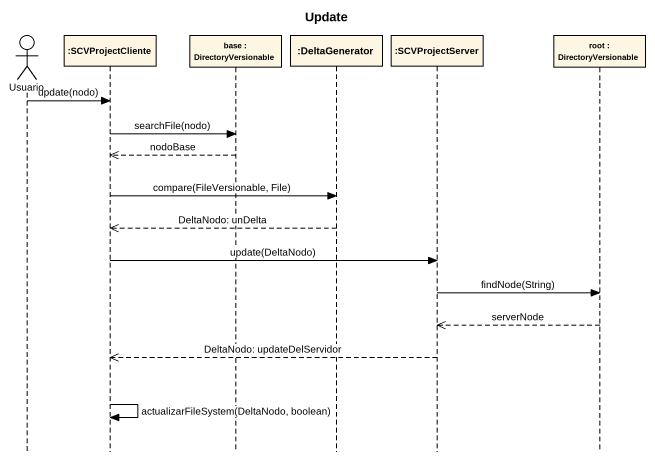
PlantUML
@startuml
title Update
hide footbox
actor Usuario
participant ":SCVProjectCliente" as SCVProjectCliente
participant "base : DirectoryVersionable" as base
participant ":DeltaGenerator" as DeltaGenerator
participant ":SCVProjectServer" as SCVProjectServer
participant "root : DirectoryVersionable" as root

Usuario -> SCVProjectCliente : update(nodo)
SCVProjectCliente -> base : searchFile(nodo)
base -->> SCVProjectCliente : nodoBase
SCVProjectCliente -> DeltaGenerator : compare(FileVersionable, File)
DeltaGenerator -->> SCVProjectCliente : DeltaNodo: unDelta
SCVProjectCliente -> SCVProjectServer : update(DeltaNodo)
SCVProjectServer -> root : findNode(String)
root -->> SCVProjectServer : serverNode
SCVProjectServer -->> SCVProjectCliente : DeltaNodo: updateDelServidor
SCVProjectCliente -> SCVProjectCliente : actualizarFileSystem(DeltaNodo, boolean)
@enduml
